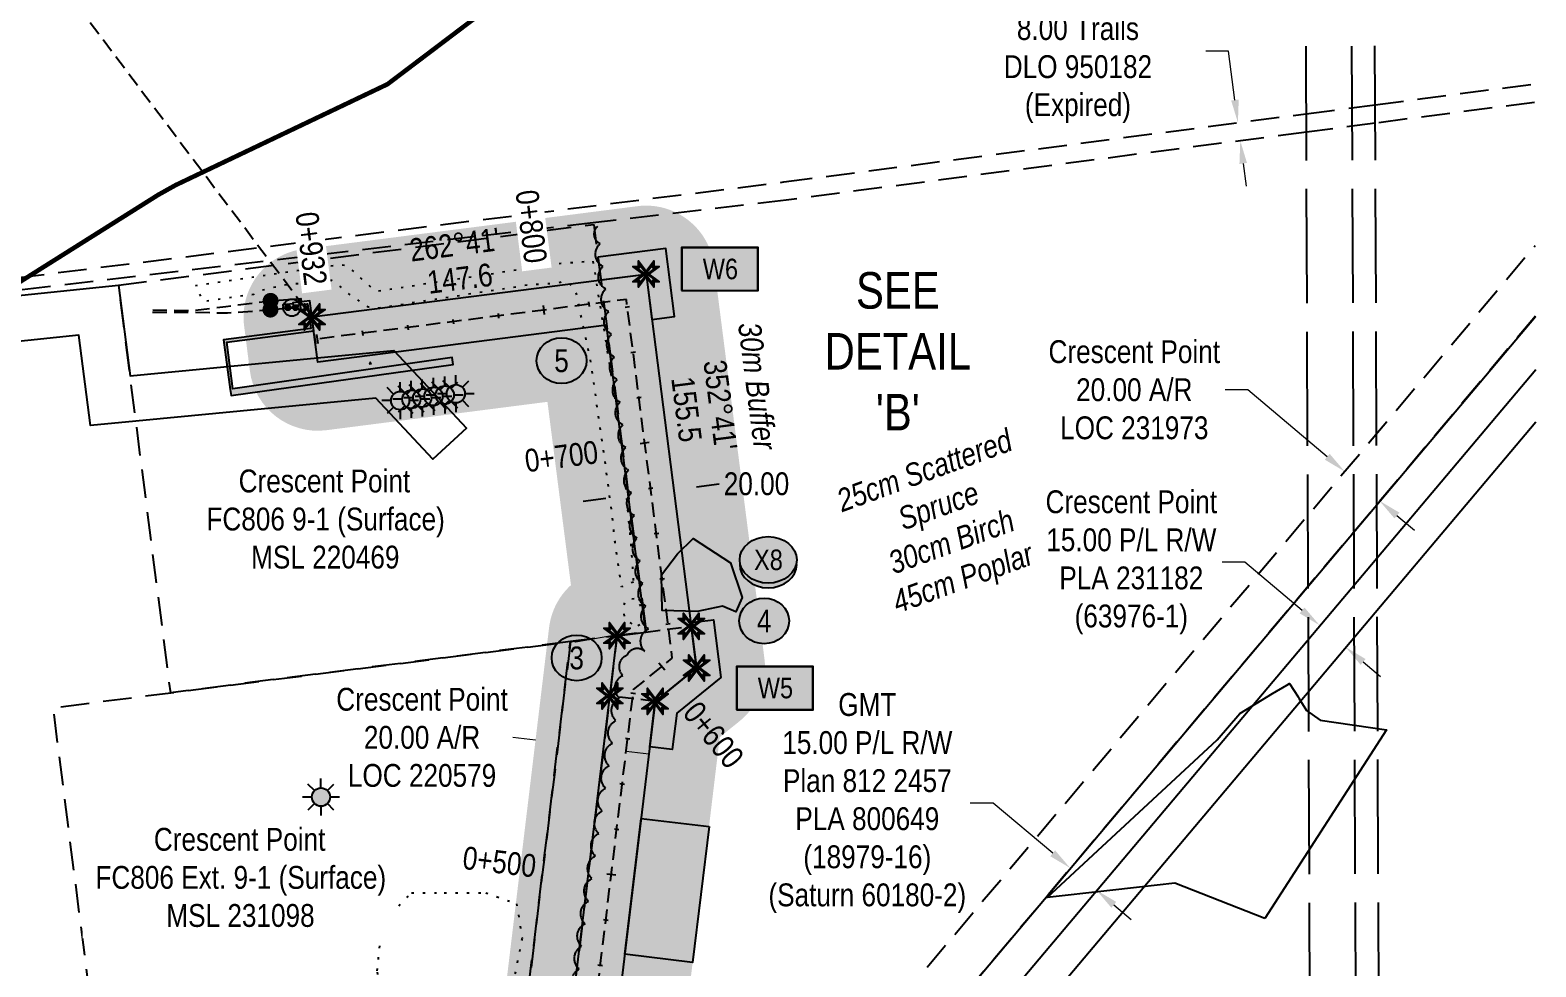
# Model space of a CAD drawing. Extents: x 513823 to 521440, y 6029490 to 6033352.
# Drawn here: x 517385 to 518045, y 6030494 to 6030904 of the extents above; entities that cross this region are included whole.
import ezdxf
from ezdxf.enums import TextEntityAlignment as Align

# ---------------------------------------------------------------- set-up
doc = ezdxf.new("R2010")
doc.units = 0
doc.header["$LTSCALE"] = 5
doc.header["$PDSIZE"] = 0.5
for name, pattern in [('0', [1, 1, 0]), ('DASHDOT2', [12.7, 6.35, -3.175, 0, -3.175]), ('foc-ACCESSROAD', [3.75, 2.5, -1.25]), ('foc-TIELINE', [1.875, 1.25, -0.625]), ('foc-TOPO', [1, 0.2, -0.8]), ('foc-TRAV', [1.875, 1.25, -0.625]), ('foc-UNSURVEYED', [12.5, 10, -2.5]), ('UG_PIPE', [1.875, 1.25, -0.625])]:
    doc.linetypes.add(name, pattern=pattern)
doc.layers.get('Defpoints').update_dxf_attribs({"color": 9})
for name, color, linetype, lineweight in [('AS-GENERAL', 48, 'Continuous', 18), ('C-RW-T', 13, 'Continuous', 9), ('C-WS-T', 13, 'Continuous', 9), ('F-AR-T', 190, 'Continuous', 9), ('F-RW-T', 190, 'Continuous', 9), ('T-TIE-T', 201, 'Continuous', 18)]:
    doc.layers.add(name, color=color, linetype=linetype, lineweight=lineweight)
for name, color, linetype in [('AS-PIPE-AG', 44, 'Continuous'), ('AS-PIPE-UG', 44, 'UG_PIPE'), ('AS-ROADS', 254, 'Continuous'), ('AS-SYMBOL', 7, 'Continuous'), ('AS-WILDLIFE', 131, 'DASHDOT2'), ('C-AR', 13, 'foc-ACCESSROAD'), ('C-RW', 13, 'Continuous'), ('C-WS', 13, 'foc-ACCESSROAD'), ('C-WS-S', 13, 'Continuous'), ('CHAINAGE', 201, 'foc-TIELINE'), ('DETAIL-T', 7, 'Continuous'), ('F-AR', 190, 'foc-ACCESSROAD'), ('F-RW', 190, 'Continuous'), ('L-BD1', 253, 'Continuous'), ('L-MON', 1, 'Continuous'), ('L-TIE', 7, 'foc-TIELINE'), ('L-USEC', 7, 'foc-UNSURVEYED'), ('P-BUFFER-H 30m', 51, 'Continuous'), ('P-BUFFER-T', 40, 'Continuous'), ('P-CROSSINGS', 250, 'Continuous'), ('P-ELEVATION', 7, 'Continuous'), ('P-PROPOSED', 10, 'Continuous'), ('P-PROPOSED-H', 21, 'Continuous'), ('P-TEMP-BLOCKS', 250, 'Continuous'), ('P-TEMP-H', 41, 'Continuous'), ('P-TEMP_WORKSPACE', 46, 'Continuous'), ('P-TRAV', 4, 'foc-TRAV'), ('P-TXT', 4, 'Continuous'), ('T-BUSH', 110, '0'), ('T-BUSH-T', 110, 'Continuous'), ('T-GENERAL', 48, 'foc-TOPO'), ('T-LOW-AREA', 48, 'foc-TOPO'), ('T-TIE', 201, 'foc-TIELINE'), ('WETLAND', 143, 'Continuous')]:
    doc.layers.add(name, color=color, linetype=linetype)
doc.styles.add('80', font='ARIALN.TTF', dxfattribs={"height": 10})
doc.styles.add('80CG', font='ARIALN.TTF', dxfattribs={"height": 10})
doc.styles.add('80L', font='ARIALN.TTF', dxfattribs={"height": 10})
doc.styles.add('80LS', font='ARIALNI.TTF', dxfattribs={"height": 10})
doc.styles.add('Crossing', font='ARIALN.TTF', dxfattribs={"height": 10})
doc.dimstyles.new('Compass 5 000', dxfattribs={"dimscale": 5, "dimtxt": 9, "dimasz": 2, "dimexe": 0.2, "dimexo": 0.0625, "dimgap": 0.5, "dimtad": 0, "dimtih": 1, "dimtoh": 1, "dimzin": 0, "dimdsep": 46, "dimtxsty": '80CG', "dimcen": 0.1, "dimse1": 1, "dimse2": 1, "dimclrd": 256, "dimclrt": 256, "dimaunit": 1, "dimadec": 4, "dimazin": 0, "dimtfac": 0.06, "dimtofl": 0, "dimtmove": 0, "dimatfit": 1, "dimfxl": 0.2, "dimtolj": 1, "dimtzin": 0, "dimlwd": -1, "dimarcsym": 0})

# ---------------------------------------------------------------- blocks, each defined once
blk = doc.blocks.new('*D369')
at = {"layer": 'C-RW-T', "transparency": 16777216}
for p, q in [((517606.8321989165, 6030592.926227782), (517596.9037427119, 6030594.120278616)), ((517646.5353879567, 6030588.151303563), (517656.4638441612, 6030586.95725273))]:
    blk.add_line(p, q, dxfattribs=at)
for points in [[(517607.0312073887, 6030594.580970483), (517606.6331904441, 6030591.271485081), (517616.7606551211, 6030591.732176947)], [(517646.7343964289, 6030589.806046264), (517646.3363794843, 6030586.496560862), (517636.6069317521, 6030589.345354397)]]:
    blk.add_solid(points, dxfattribs=at)
at = {"layer": 'Defpoints', "color": 0, "transparency": 16777216}
for p in [(517636.6069317521, 6030589.345354397), (517612.593583521, 6030557.083243496), (517632.439860152, 6030554.696420945)]:
    blk.add_point(p, dxfattribs=at)
at = {"layer": 'C-RW-T', "transparency": 16777216, "insert": (517557.1424875959, 6030594.120278616), "char_height": 10, "attachment_point": 5, "style": '80CG'}
blk.add_mtext('\\A1;Crescent Point\\P20.00 A/R\\PLOC 220579', dxfattribs=at)
blk = doc.blocks.new('*D370')
at = {"layer": 'C-RW-T', "transparency": 16777216}
for p, q in [((517918.8398845694, 6030746.314394217), (517908.8398845694, 6030746.314394217)), ((517953.5888832021, 6030717.02871638), (517918.8398845694, 6030746.314394217)), ((517984.1137675866, 6030691.303027432), (517991.7603459158, 6030684.858662464))]:
    blk.add_line(p, q, dxfattribs=at)
for points in [[(517954.66294403, 6030718.303146102), (517952.5148223736, 6030715.754286658), (517961.2354615312, 6030710.584351411)], [(517985.1878284146, 6030692.577457154), (517983.0397067582, 6030690.028597711), (517976.4671892575, 6030697.747392401)]]:
    blk.add_solid(points, dxfattribs=at)
at = {"layer": 'Defpoints', "color": 0, "transparency": 16777216}
for p in [(517961.2354615312, 6030710.584351411), (517896.4623488747, 6030633.727642965), (517911.694076601, 6030620.890683955)]:
    blk.add_point(p, dxfattribs=at)
at = {"layer": 'C-RW-T', "transparency": 16777216, "insert": (517869.0786294523, 6030746.314394215), "char_height": 10, "attachment_point": 5, "style": '80CG'}
blk.add_mtext('\\A1;Crescent Point\\P20.00 A/R\\PLOC 231973', dxfattribs=at)
blk = doc.blocks.new('*D371')
at = {"layer": 'C-RW-T', "transparency": 16777216}
for p, q in [((517917.5384010253, 6030670.822649213), (517907.5384010249, 6030670.822649213)), ((517942.5416187984, 6030649.756637533), (517917.5384010253, 6030670.822649213)), ((517969.3102694969, 6030627.203192077), (517976.9577732147, 6030620.75992529))]:
    blk.add_line(p, q, dxfattribs=at)
for points in [[(517943.6154965963, 6030651.031221487), (517941.467741, 6030648.48205358), (517950.1891225162, 6030643.313370746)], [(517970.3841472948, 6030628.47777603), (517968.2363916985, 6030625.928608123), (517961.6627657791, 6030633.646458864)]]:
    blk.add_solid(points, dxfattribs=at)
at = {"layer": 'Defpoints', "color": 0, "transparency": 16777216}
for p in [(517950.1891225162, 6030643.313370746), (517885.5209407038, 6030566.55880242), (517896.9945839667, 6030556.891890538)]:
    blk.add_point(p, dxfattribs=at)
at = {"layer": 'C-RW-T', "transparency": 16777216, "insert": (517867.7771459087, 6030670.822649213), "char_height": 10, "attachment_point": 5, "style": '80CG'}
blk.add_mtext('\\A1;Crescent Point\\P15.00 P/L R/W\\PPLA 231182\\P(63976-1)', dxfattribs=at)
blk = doc.blocks.new('*D375')
at = {"layer": 'Defpoints', "color": 0, "transparency": 16777216}
for p in [(517840.9901602524, 6030536.972367164), (517837.6946745981, 6030533.06096277), (517849.1595055065, 6030523.401469151)]:
    blk.add_point(p, dxfattribs=at)
at = {"layer": 'F-RW-T', "transparency": 16777216}
for p, q in [((517807.2620724333, 6030565.38938017), (517797.2620724333, 6030565.38938017)), ((517833.3426586469, 6030543.415636458), (517807.2620724333, 6030565.38938017)), ((517860.1024927665, 6030520.869604252), (517867.749994372, 6030514.426334959))]:
    blk.add_line(p, q, dxfattribs=at)
for points in [[(517834.4165368625, 6030544.690220059), (517832.2687804308, 6030542.141052857), (517840.9901602524, 6030536.972367164)], [(517861.1763709821, 6030522.144187853), (517859.0286145504, 6030519.595020651), (517852.4549911609, 6030527.312873546)]]:
    blk.add_solid(points, dxfattribs=at)
at = {"layer": 'F-RW-T', "transparency": 16777216, "insert": (517752.1529319147, 6030565.389380169), "char_height": 10, "attachment_point": 5, "style": '80CG'}
blk.add_mtext('\\A1;GMT\\P15.00 P/L R/W\\PPlan 812 2457\\PPLA 800649\\P(18979-16)\\P(Saturn 60180-2)', dxfattribs=at)
blk = doc.blocks.new('GAS')
h = blk.add_hatch(color=255)
h.dxf.hatch_style = 1
edge = h.paths.add_edge_path()
edge.add_arc((0, 0), 0.9, 0, 360)
for p, q in [((0, 0.8077887887338874), (0, 1.615577579286764)), ((-0.8077887898725749, 0), (-1.615577579628734, 0)), ((-0.5711929310346023, 0.5711929297831376), (-1.142385862069204, 1.142385861385264)), ((0.5711929310309642, 0.5711929297831376), (1.142385862065566, 1.142385861385264)), ((1.615577579625096, 0), (0.8077887898689368, 0)), ((-0.5711929310346023, -0.5711929316021271), (-1.142385862069204, -1.142385863204253)), ((0, -0.8077887905528768), (0, -1.615577581105753)), ((1.142385862065566, -1.142385863204253), (0.5711929310309642, -0.5711929316021271))]:
    blk.add_line(p, q)
blk.add_circle((0, 0), 0.8000000000000003)
blk = doc.blocks.new('RISER')
h = blk.add_hatch(color=255)
h.dxf.hatch_style = 1
edge = h.paths.add_edge_path()
edge.add_arc((0, 0), 0.7000000000000001, 0, 360)
blk.add_hatch(color=48).paths.add_polyline_path([(0.5809894393423747, -0.1498374831999172), (-0.5809055220925075, -0.1501624933266612, 0.7745966773228882)])
at = {"color": 48}
blk.add_line((-0.5809055220925075, -0.1501624933266612), (0.5809894393423747, -0.1498374831996898), dxfattribs=at)
blk.add_circle((0, 0), 0.6000000000000001, dxfattribs=at)
blk = doc.blocks.new('PIG')
h = blk.add_hatch(color=255)
h.dxf.hatch_style = 1
edge = h.paths.add_edge_path()
edge.add_arc((0, 0), 0.85, 0, 360)
at = {"layer": 'AS-SYMBOL'}
h = blk.add_hatch(color=48, dxfattribs=at)
h.dxf.hatch_style = 1
h.paths.add_polyline_path([(-0.1007441909823683, 0.004742452807931841, 1), (-0.5507441909794579, 0.004742452807931841, 1)])
h = blk.add_hatch(color=48, dxfattribs=at)
h.dxf.hatch_style = 1
h.paths.add_polyline_path([(0.1007441909823683, 0.004742452807931841, 1), (0.5507441909794579, 0.004742452807931841, 1)])
at = {"layer": 'AS-SYMBOL', "color": 48}
for centre, radius in [((0, 0), 0.75), ((-0.3257441909809131, 0.004742452807931841), 0.225), ((0.3257441909809131, 0.004742452807931841), 0.225)]:
    blk.add_circle(centre, radius, dxfattribs=at)
blk = doc.blocks.new('*D412')
at = {"layer": 'Defpoints', "color": 0, "transparency": 16777216}
for p in [(517914.4612676061, 6030863.312326004), (517821.4510073916, 6030851.171141239), (517822.4867935893, 6030843.236269507)]:
    blk.add_point(p, dxfattribs=at)
at = {"layer": 'F-AR-T', "transparency": 16777216}
for p, q in [((517910.3675722572, 6030894.672994425), (517900.3675722571, 6030894.672994425)), ((517913.1668891712, 6030873.228201379), (517910.3675722572, 6030894.672994425)), ((517916.7914322386, 6030845.461578896), (517918.0858106735, 6030835.54570352))]:
    blk.add_line(p, q, dxfattribs=at)
for points in [[(517914.8195350672, 6030873.443931118), (517911.5142432753, 6030873.01247164), (517914.4612676061, 6030863.312326004)], [(517918.4440781346, 6030845.677308635), (517915.1387863427, 6030845.245849157), (517915.4970538039, 6030855.377454272)]]:
    blk.add_solid(points, dxfattribs=at)
at = {"layer": 'F-AR-T', "transparency": 16777216, "insert": (517844.3921288738, 6030894.672994424), "char_height": 10, "attachment_point": 5, "style": '80CG'}
blk.add_mtext('\\A1;Northland Sno-Goers\\P8.00 Trails\\PDLO 950182\\P(Expired)', dxfattribs=at)
blk = doc.blocks.new('*U427')
at = {"layer": 'P-ELEVATION'}
h = blk.add_hatch(color=111, dxfattribs=at)
h.dxf.hatch_style = 1
edge = h.paths.add_edge_path()
edge.add_ellipse((0, 0), major_axis=(-10.94338366431845, 0), ratio=0.9137941524069553, start_angle=0, end_angle=360)
at = {"layer": 'P-ELEVATION', "color": 7, "flags": 128}
blk.add_lwpolyline([(0, 0, 4.999999999999998, 0, 0), (24.93668452990846, -13.80152554352681, 0, 0, 0)], format="xyseb", dxfattribs=at)
at = {"layer": 'P-ELEVATION', "color": 7}
blk.add_ellipse((0, 0), major_axis=(-10.94338366431845, 0), ratio=0.9137941524069553, dxfattribs=at)
at = {"layer": 'P-ELEVATION', "style": '80'}
blk.add_attdef('BEND', text='', height=10, dxfattribs=at).set_placement((0, 0), align=Align.MIDDLE_CENTER)
blk = doc.blocks.new('*U428')
at = {"layer": 'P-ELEVATION'}
h = blk.add_hatch(color=111, dxfattribs=at)
h.dxf.hatch_style = 1
edge = h.paths.add_edge_path()
edge.add_ellipse((0, 0), major_axis=(-10.94338366431845, 0), ratio=0.9137941524069553, start_angle=0, end_angle=360)
at = {"layer": 'P-ELEVATION', "color": 7, "flags": 128}
blk.add_lwpolyline([(0, 0, 4.999999999999998, 0, 0), (-40.37146253467631, -15.03410239525983, 0, 0, 0)], format="xyseb", dxfattribs=at)
at = {"layer": 'P-ELEVATION', "color": 7}
blk.add_ellipse((0, 0), major_axis=(-10.94338366431845, 0), ratio=0.9137941524069553, dxfattribs=at)
at = {"layer": 'P-ELEVATION', "style": '80'}
blk.add_attdef('BEND', text='', height=10, dxfattribs=at).set_placement((0, 0), align=Align.MIDDLE_CENTER)
blk = doc.blocks.new('*U429')
at = {"layer": 'P-ELEVATION'}
h = blk.add_hatch(color=111, dxfattribs=at)
h.dxf.hatch_style = 1
edge = h.paths.add_edge_path()
edge.add_ellipse((0, 0), major_axis=(-10.94338366431845, 0), ratio=0.9137941524069553, start_angle=0, end_angle=360)
at = {"layer": 'P-ELEVATION', "color": 7, "flags": 128}
blk.add_lwpolyline([(0, 0, 4.999999999999997, 0, 0), (28.40598814885038, 26.82392900428824, 0, 0, 0)], format="xyseb", dxfattribs=at)
at = {"layer": 'P-ELEVATION', "color": 7}
blk.add_ellipse((0, 0), major_axis=(-10.94338366431845, 0), ratio=0.9137941524069553, dxfattribs=at)
at = {"layer": 'P-ELEVATION', "style": '80'}
blk.add_attdef('BEND', text='', height=10, dxfattribs=at).set_placement((0, 0), align=Align.MIDDLE_CENTER)
blk = doc.blocks.new('xing2')
h = blk.add_hatch(color=50)
h.dxf.hatch_style = 1
edge = h.paths.add_edge_path()
edge.add_ellipse((0, 0), major_axis=(-12.5, 0), ratio=0.8162973455633619, start_angle=0, end_angle=360)
h = blk.add_hatch(color=250)
h.dxf.hatch_style = 1
edge = h.paths.add_edge_path()
edge.add_ellipse((0, -2.047489049626165), major_axis=(-12.5, 0), ratio=0.8162973455633619, start_angle=0, end_angle=180)
edge.add_line((12.5, -2.047489049626165), (12.5, 0))
edge.add_ellipse((0, 0), major_axis=(-12.5, 0), ratio=0.8162973455633619, start_angle=0, end_angle=180, ccw=False)
edge.add_line((-12.5, 0), (-12.5, -2.047489049626165))
at = {"color": 250}
blk.add_ellipse((0, 0), major_axis=(-12.5, 0), ratio=0.8162973455633619, dxfattribs=at)
blk.add_ellipse((0, -2.047489049626165), major_axis=(-12.5, 0), ratio=0.8162973455633619, start_param=0, end_param=3.141592653589793, dxfattribs=at)
at = {"color": 250, "style": 'Crossing'}
blk.add_attdef('CROSSING', text='', height=9, dxfattribs=at).set_placement((0.08916442567715421, 0.0199513138486509), align=Align.MIDDLE_CENTER)
at = {"color": 250, "style": 'Crossing', "flags": 1}
for tag, p in [('OWNER', (0.08916442567715421, -12.49201765665748)), ('DESCRIPTION', (0.08916442567715421, -25.770021277247)), ('LOCATION', (0.08916442567715421, -39.30337514164421)), ('DWG_REF', (0.08916442567715421, -52.83672900604233))]:
    blk.add_attdef(tag, text='', height=9, dxfattribs=at).set_placement(p, align=Align.MIDDLE_CENTER)
blk = doc.blocks.new('Temp_Area')
h = blk.add_hatch(color=191)
h.dxf.hatch_style = 1
h.paths.add_polyline_path([(-16.82711371331243, -9.436567862801894), (16.33187767662457, -9.436567862801894), (16.33187767662457, 9.053714016554295), (-16.82711371331243, 9.053714016554295)])
at = {"color": 250}
for points in [[(-17.02711371331247, -9.636567862801712), (16.53187767662462, -9.636567862801712), (16.53187767662462, 9.253714016554113), (-17.02711371331247, 9.253714016554113)], [(-16.92711371331245, -9.536567862801803), (16.43187767662459, -9.536567862801803), (16.43187767662459, 9.153714016554204), (-16.92711371331245, 9.153714016554204)]]:
    blk.add_lwpolyline(points, close=True, dxfattribs=at)
at = {"color": 250, "style": '80L'}
blk.add_attdef('TEMPORARY', text='', height=9, dxfattribs=at).set_placement((0.001048257894581184, -0.1484938545327168), align=Align.MIDDLE_CENTER)
blk = doc.blocks.new('*D445')
at = {"layer": 'Defpoints', "color": 0, "transparency": 16777216}
for p in [(517667.3941315659, 6030702.599372949), (517667.6510399809, 6030700.59847147), (517647.8242091055, 6030698.052779068)]:
    blk.add_point(p, dxfattribs=at)
at = {"layer": 'P-TXT', "transparency": 16777216}
for p, q in [((517677.3127088293, 6030703.87288191), (517687.2312860936, 6030705.146390871)), ((517637.6487234272, 6030698.780171585), (517627.7301461641, 6030697.506662625))]:
    blk.add_line(p, q, dxfattribs=at)
for points in [[(517637.4364719336, 6030700.433267796), (517637.8609749207, 6030697.127075375), (517647.5673006906, 6030700.053680547)], [(517677.1004573357, 6030705.525978121), (517677.5249603228, 6030702.2197857), (517667.3941315659, 6030702.599372949)]]:
    blk.add_solid(points, dxfattribs=at)
at = {"layer": 'P-TXT', "transparency": 16777216, "insert": (517703.6228277037, 6030705.146390871), "char_height": 10, "attachment_point": 5, "style": '80CG'}
blk.add_mtext('\\A1;20.00', dxfattribs=at)
blk = doc.blocks.new('TEMP')
h = blk.add_hatch(color=255)
h.dxf.hatch_style = 1
h.paths.add_polyline_path([(-5.274161e-10, 0.2514284397220763), (-0.6656854269836912, 1.152061669657268), (-0.6656854269836914, 0.6656854303339061), (-1.152061663105632, 0.6656854303339061), (-0.2514284404497629, 5.273253e-10), (-1.152061661774314, -0.665685419564579), (-0.6656854224511335, -0.6656854195645793), (-0.6656854224511335, -1.152061655686338), (-5.273251e-10, -0.2514284436956587), (0.6656854183820542, -1.152061663420681), (0.6656854183820542, -0.6656854208922597), (1.152061656810019, -0.6656854053035205), (0.2514284429676993, 5.273253e-10), (1.152061671303363, 0.6656854258011663), (0.6656854287749412, 0.6656854258011663), (0.6656854131859291, 1.15206166422904)])
h.paths.add_polyline_path([(0.5656854229146121, 0.8485281473411305), (0.5656854319800914, 0.5656854258011663), (0.8485281444547581, 0.5656854258011663), (0.0831890339399251, 0), (0.8485281399220186, -0.5656854150320215), (0.5656854183820542, -0.5656854240973189), (0.5656854183820542, -0.8485281365719859), (0, -0.08318903609469999), (-0.5656854224511337, -0.8485281320390644), (-0.5656854224511337, -0.5656854195645792), (-0.8485281349258001, -0.5656854195645794), (-0.0831890328488955, 0), (-0.8485281394583584, 0.5656854303339058), (-0.5656854269836913, 0.5656854303339061), (-0.5656854269836913, 0.8485281428085727), (0, 0.0831890306941206)], flags=16)
h = blk.add_hatch(color=1)
h.dxf.hatch_style = 1
h.paths.add_polyline_path([(0, 0.0831890306941205), (-0.5656854269836911, 0.8485281428085727), (-0.5656854269836912, 0.5656854303339061), (-0.8485281394583578, 0.5656854303339061), (-0.0831890328488953, -1e-16), (-0.8485281349258001, -0.5656854195645793), (-0.5656854224511337, -0.5656854195645793), (-0.5656854224511337, -0.848528132039064), (0, -0.08318903609469999), (0.5656854183820542, -0.8485281365719856), (0.5656854183820542, -0.5656854240973191), (0.8485281399220184, -0.5656854150320213), (0.0831890339399251, -1e-16), (0.8485281444547581, 0.5656854258011663), (0.5656854319800914, 0.5656854258011663), (0.5656854229146121, 0.8485281473411308)])
at = {"color": 1}
for p, q in [((-0.0831890328488953, 0), (0.0831890339399252, 0)), ((0, 0.0831890306941205), (0, -0.08318903609469999))]:
    blk.add_line(p, q, dxfattribs=at)
at = {"color": 255, "flags": 128}
blk.add_lwpolyline([(-0.251428440449763, 5.27325e-10), (-1.152061663105632, 0.6656854303339061), (-0.6656854269836914, 0.6656854303339061), (-0.6656854269836914, 1.152061669657268), (-5.274159999999999e-10, 0.2514284397220763), (0.6656854131859291, 1.15206166422904), (0.6656854287749412, 0.6656854258011663), (1.152061671303363, 0.6656854258011663), (0.2514284429676991, 5.27325e-10), (1.152061656810019, -0.6656854053035204), (0.6656854183820542, -0.6656854208922596), (0.6656854183820542, -1.152061663420681), (-5.27325e-10, -0.2514284436956586), (-0.6656854224511335, -1.152061655686338), (-0.6656854224511335, -0.6656854195645793), (-1.152061661774314, -0.6656854195645793)], close=True, dxfattribs=at)
at = {"color": 1, "flags": 128}
blk.add_lwpolyline([(-0.0831890328488953, 0), (-0.8485281394583578, 0.5656854303339061), (-0.5656854269836913, 0.5656854303339061), (-0.5656854269836913, 0.8485281428085727), (0, 0.0831890306941205), (0.5656854229146121, 0.8485281473411305), (0.5656854319800914, 0.5656854258011663), (0.8485281444547581, 0.5656854258011663), (0.0831890339399252, 0), (0.8485281399220184, -0.5656854150320214), (0.5656854183820542, -0.5656854240973189), (0.5656854183820542, -0.8485281365719856), (0, -0.08318903609469999), (-0.5656854224511335, -0.848528132039064), (-0.5656854224511335, -0.5656854195645792), (-0.8485281349258001, -0.5656854195645792)], close=True, dxfattribs=at)

msp = doc.modelspace()

# ---------------------------------------------------------------- hatches: boundary and pattern name
at = {"layer": 'AS-PIPE-AG'}
h = msp.add_hatch(color=256, dxfattribs=at)
h.dxf.hatch_style = 1
h.paths.add_polyline_path([(517500.5569999979, 6030784.351), (517500.6879999979, 6030783.229000034), (517507.0379999979, 6030784.035000034), (517508.4039999979, 6030773.151), (517470.2439999979, 6030768.243000033), (517473.0989999979, 6030746.503000033), (517473.5949999979, 6030743.879000033), (517570.8399999979, 6030757.461), (517570.3839999979, 6030760.499000033), (517474.2219999979, 6030746.728), (517471.6649999979, 6030767.244), (517509.7459999979, 6030772.102), (517508.0069999979, 6030785.33), (517500.5619999979, 6030784.394)])
at = {"layer": 'P-BUFFER-H 30m'}
h = msp.add_hatch(color=256, dxfattribs=at)
h.dxf.hatch_style = 1
edge = h.paths.add_edge_path()
edge.add_line((517506.845966791, 6030140.189530425), (517619.4342810934, 6030273.782632235))
edge.add_line((517619.4342810934, 6030273.782632248), (517585.4801796891, 6030302.398144493))
edge.add_arc((517604.8031169254, 6030325.326022362), 29.98438739937329, 173.1312361212812, 229.8768016707875, ccw=False)
edge.add_line((517575.0339367755, 6030328.912023054), (517612.7808791153, 6030642.268216568))
edge.add_arc((517642.5500592651, 6030638.682215891), 29.98438739996397, 132.357447854614, 173.1312361230471, ccw=False)
edge.add_line((517622.3479652337, 6030660.839356587), (517612.0567922467, 6030741.080134575))
edge.add_line((517612.0567922466, 6030741.080134575), (517515.2965795065, 6030728.670283719))
edge.add_arc((517511.4822155362, 6030758.411065754), 29.98438740011063, 187.3084948881589, 277.30849488588285, ccw=False)
edge.add_line((517481.7414335154, 6030754.596701783), (517479.1985242015, 6030774.423889794))
edge.add_arc((517508.9393062223, 6030778.238253752), 29.98438739997013, 97.30849488687522, 187.3084948881589, ccw=False)
edge.add_line((517505.1249422515, 6030807.979035773), (517651.4531250272, 6030826.746159916))
edge.add_arc((517655.267488998, 6030797.005377895), 29.98438739924657, 7.308494884588015, 97.3084948869913, ccw=False)
edge.add_line((517685.0082710195, 6030800.819741869), (517704.7793909354, 6030646.663355058))
edge.add_line((517704.7793909354, 6030646.663355053), (517707.1188675039, 6030628.422342084))
edge.add_arc((517677.3780854825, 6030624.607978128), 29.98438739990948, -51.07212816486282, 7.308494886380515, ccw=False)
edge.add_line((517696.2185223523, 6030601.28199634), (517687.5352235779, 6030594.268480516))
edge.add_line((517687.5352235779, 6030594.268480502), (517657.6463212314, 6030346.145795939))
edge.add_line((517657.6463212314, 6030346.145795939), (517709.1752435334, 6030302.718744531))
edge.add_arc((517689.8523062962, 6030279.790866662), 29.98438739997315, -40.123198329789375, 49.87680166942738, ccw=False)
edge.add_line((517712.7801841808, 6030260.467929411), (517567.9869744831, 6030088.661697794))
edge.add_arc((517545.0590965987, 6030107.98463503), 29.98438739983018, 229.8768016697674, 319.876801669924, ccw=False)
edge.add_line((517525.7361593617, 6030085.056757146), (517510.4509074388, 6030097.938715303))
edge.add_arc((517529.7738446758, 6030120.866593188), 29.98438739982318, 139.8768016704972, 229.8768016697674, ccw=False)
at = {"layer": 'P-PROPOSED-H'}
h = msp.add_hatch(color=256, dxfattribs=at)
h.dxf.hatch_style = 1
h.paths.add_polyline_path([(517529.7738446756, 6030120.866593188), (517661.6850962155, 6030277.387572897), (517604.8031169254, 6030325.326022363), (517642.5500592651, 6030638.682215891), (517655.2114208993, 6030640.306081769), (517637.9832102974, 6030774.635280566), (517511.4822155363, 6030758.411065754), (517508.9393062224, 6030778.238253752), (517655.267488998, 6030797.005377894), (517675.0386089148, 6030642.848991083), (517677.3780854825, 6030624.607978127), (517659.2222899529, 6030609.943509854), (517625.9403986477, 6030333.653931811), (517689.8523062962, 6030279.790866662), (517545.0590965985, 6030107.98463503)])
at = {"layer": 'P-TEMP-H'}
h = msp.add_hatch(color=256, dxfattribs=at)
h.dxf.hatch_style = 1
h.paths.add_polyline_path([(517634.1651848724, 6030804.464596958), (517663.9030938823, 6030808.271252092), (517667.7211448032, 6030778.534804061), (517657.8077293659, 6030777.261957848), (517655.2620369636, 6030797.088788722), (517635.4342319929, 6030794.550694494)])
h = msp.add_hatch(color=256, dxfattribs=at)
h.dxf.hatch_style = 1
h.paths.add_polyline_path([(517656.8316228262, 6030590.097389771), (517659.222289953, 6030609.943509854), (517677.3780854825, 6030624.607978126), (517674.8351761686, 6030644.435166124), (517684.7487701758, 6030645.706620798), (517688.0019893542, 6030620.34111209), (517668.6599344946, 6030604.718500086), (517666.7546828752, 6030588.902056207)])
h = msp.add_hatch(color=256, dxfattribs=at)
h.dxf.hatch_style = 1
h.paths.add_polyline_path([(517682.8214403445, 6030555.137015024), (517675.6494389612, 6030495.598654723), (517645.8802588114, 6030499.184655414), (517653.0522601947, 6030558.72301573)])

# ---------------------------------------------------------------- linework, layer by layer
at = {"layer": 'AS-GENERAL', "flags": 128}
msp.add_lwpolyline([(517534.0349999979, 6030757.617), (517535.0099999979, 6030757.726000033), (517534.4399999979, 6030758.543), (517534.0349999979, 6030757.617)], dxfattribs=at)
at = {"layer": 'AS-GENERAL', "const_width": 0.4497658110000013, "flags": 128}
msp.add_lwpolyline([(517642.7349999979, 6030639.159000034), (517623.9439999979, 6030635.846)], dxfattribs=at)
at = {"layer": 'AS-PIPE-AG', "flags": 128}
msp.add_lwpolyline([(517500.5569999979, 6030784.351), (517500.6879999979, 6030783.229000034), (517507.0379999979, 6030784.035000034), (517508.4039999979, 6030773.151), (517470.2439999979, 6030768.243000033), (517473.0989999979, 6030746.503000033), (517473.5949999979, 6030743.879000033), (517570.8399999979, 6030757.461), (517570.3839999979, 6030760.499000033), (517474.2219999979, 6030746.728), (517471.6649999979, 6030767.244), (517509.7459999979, 6030772.102), (517508.0069999979, 6030785.33), (517500.5619999979, 6030784.394)], close=True, dxfattribs=at)
for points in [[(517490.8329999979, 6030785.294000017), (517504.0989999979, 6030786.282000033), (517504.2029999979, 6030784.83)], [(517490.7469999979, 6030781.454), (517500.0819999979, 6030782.282000033)], [(517496.4089999979, 6030781.929000033), (517496.251, 6030783.7), (517500.684, 6030784.144)], [(517498.6459999979, 6030783.999), (517498.7929999979, 6030782.136)]]:
    msp.add_lwpolyline(points, dxfattribs=at)
at = {"layer": 'AS-PIPE-UG', "flags": 128}
for points in [[(517439.1689999979, 6030781.389000034), (517456.5609999979, 6030781.067), (517471.2129999979, 6030782.831), (517490.8299999979, 6030785.301000034)], [(517439.150498544, 6030780.38969171), (517456.5479999979, 6030780.296000034), (517471.939, 6030780.008), (517490.7399999979, 6030781.456)]]:
    msp.add_lwpolyline(points, dxfattribs=at)
at = {"layer": 'AS-ROADS', "const_width": 5.996877480000028, "flags": 128}
msp.add_lwpolyline([(517632.2149999979, 6030659.728), (517632.5289999979, 6030642.052), (517621.1379999979, 6030547.920000033), (517596.7839999979, 6030338.284000034), (517590.8169999979, 6030283.560000033)], dxfattribs=at)
at = {"layer": 'AS-WILDLIFE', "const_width": 2.000000000000016, "flags": 128}
msp.add_lwpolyline([(517992.5610235471, 6031376.051149811), (517966.7176455536, 6031326.415370792), (517904.4940454168, 6031232.257515802), (517860.3416886101, 6031169.168802245), (517707.9349187976, 6031001.310404588), (517607.8161817688, 6030929.916299491), (517542.0106414182, 6030880.153641421), (517449.2197270587, 6030835.974712756), (517441.5821818339, 6030831.705759306), (517336.8442316572, 6030765.807013814), (517205.8182047805, 6030714.157918311), (517080.2356365697, 6030682.296786192), (517037.6496694759, 6030678.295211382)], dxfattribs=at)
at = {"layer": 'C-AR', "flags": 128}
for points in [[(518044.7781791219, 6030778.6238491), (517975.2951206905, 6030696.000060881), (517945.3648052523, 6030660.488500812), (517786.0291566747, 6030471.440795409), (517594.9630465084, 6030244.745702199), (517599.47835841, 6030281.122546366), (517759.6303332194, 6030471.369251871), (518044.6543583393, 6030809.561725042)], [(517041.3384141026, 6029713.193323803), (517051.2278823471, 6029710.18689154), (517076.4025465267, 6029693.732554384), (517099.4225465024, 6029696.372825513), (517136.4895642215, 6029740.306627981), (517139.7410080626, 6029740.582561272), (517143.5316372176, 6029740.903827317), (517454.6189999945, 6030109.617936186), (517575.8563726572, 6030253.34955324), (517601.9993781157, 6030469.624439699), (517622.1219999979, 6030636.108), (517642.5731404729, 6030638.725347582), (517622.1381744584, 6030469.657845695), (517594.9630465084, 6030244.745702199), (517469.9050331882, 6030096.708980343), (517139.8542050298, 6029705.495096313), (517103.4456360095, 6029662.337158397), (517087.8588677195, 6029643.865545182), (517075.0534552468, 6029658.690133544), (517069.2069339649, 6029662.52094574), (517041.4625420866, 6029680.717193452)]]:
    msp.add_lwpolyline(points, dxfattribs=at)
at = {"layer": 'C-RW', "flags": 128}
for points in [[(517037.8718445801, 6030620.16659738), (517136.6690396644, 6030692.292269398), (517144.7745541369, 6030698.208690433), (517273.1518735561, 6030767.166226191), (517294.7255233466, 6030778.755398362), (517303.9995570743, 6030779.746932823), (517424.2034645625, 6030792.157119953), (517429.2687750903, 6030752.492559823), (517544.8370285057, 6030763.539291758), (517576.5388262157, 6030729.61967484), (517561.9281645243, 6030715.964284245), (517536.9455009394, 6030742.695557292), (517431.8212440943, 6030732.64178394), (517411.8575163201, 6030730.732516821), (517406.8184375605, 6030770.336137728), (517300.5970404698, 6030759.227348279), (517206.8372391436, 6030708.847116861), (517155.416196212, 6030681.218107146), (517136.7486649835, 6030667.59079625), (517037.9662163198, 6030595.475719254)], [(518044.9642399846, 6030732.134658916), (517493.0165146845, 6030077.262683203), (517067.416789486, 6029572.413932638), (517055.9543428611, 6029582.07705282), (517481.5529879969, 6030086.924522028), (518044.8715758236, 6030755.287737589)]]:
    msp.add_lwpolyline(points, dxfattribs=at)
at = {"layer": 'C-WS', "flags": 128}
for points in [[(517622.1219999979, 6030636.108), (517447.0416760074, 6030613.703676063), (517424.205577029, 6030792.153424244), (517579.8120281083, 6030812.065115687), (517632.3269999979, 6030818.751), (517655.2335522791, 6030640.345966624), (517642.5731404729, 6030638.725347582), (517622.1219999979, 6030636.108)], [(517601.9993781157, 6030469.624439699), (517598.2596899826, 6030438.687970137), (517519.8340854687, 6030448.183435329), (517521.4424776954, 6030461.482038432), (517415.9070393242, 6030447.997342735), (517413.1840441184, 6030469.317154279), (517395.5825085724, 6030607.177065508), (517447.0416760074, 6030613.703676063), (517622.1219999979, 6030636.108), (517601.9993781157, 6030469.624439699)]]:
    msp.add_lwpolyline(points, close=True, dxfattribs=at)
at = {"layer": 'CHAINAGE'}
for p, q in [((517630.0780201221, 6030784.796348588), (517630.3318295461, 6030782.81356809)), ((517590.4224101803, 6030779.720160124), (517590.6762196042, 6030777.737379626)), ((517610.1233104392, 6030783.249644596), (517610.6309292872, 6030779.284083617)), ((517648.0503562305, 6030782.622027816), (517646.0676731431, 6030782.367458592)), ((517530.9389952683, 6030772.10587739), (517531.1928046913, 6030770.123096908)), ((517550.7668002383, 6030774.643971629), (517551.0206096622, 6030772.661191132)), ((517570.5946052093, 6030777.18206587), (517570.8484146332, 6030775.199285372)), ((517509.9602715574, 6030770.428092621), (517510.4678904054, 6030766.462531626)), ((517510.9842855844, 6030770.559173414), (517511.4919044324, 6030766.593612419)), ((517650.5960486328, 6030762.795196942), (517648.6133655454, 6030762.540627718)), ((517653.1417410352, 6030742.968366068), (517651.1590579478, 6030742.713796844)), ((517656.6787749813, 6030723.268819829), (517652.7134088064, 6030722.759681348)), ((517658.2331258399, 6030703.314704333), (517656.2504427525, 6030703.060135079)), ((517660.7788182423, 6030683.487873459), (517658.7961351549, 6030683.233304204)), ((517663.3245106447, 6030663.661042585), (517661.3418275572, 6030663.40647333)), ((517665.8702030471, 6030643.834211694), (517663.8875199597, 6030643.579642455)), ((517663.4169163128, 6030623.609766639), (517660.9048580642, 6030626.719897543)), ((517650.572525468, 6030613.280356153), (517648.5880040535, 6030613.520173747)), ((517648.1743495186, 6030593.435141992), (517646.1898281041, 6030593.674959586)), ((517645.7761735692, 6030573.589927847), (517643.7916521547, 6030573.829745442)), ((517643.3779976198, 6030553.744713718), (517641.3934762053, 6030553.984531312)), ((517641.9720823786, 6030533.77959076), (517638.0030395487, 6030534.259225951)), ((517638.581645721, 6030514.054285414), (517636.5971243065, 6030514.294103008)), ((517636.1834697716, 6030494.209071268), (517634.1989483571, 6030494.448888863))]:
    msp.add_line(p, q, dxfattribs=at)
at = {"layer": 'F-AR'}
for points in [[(517037.3655178357, 6030752.639009111), (517137.3191773411, 6030765.123694073), (517715.5656946776, 6030837.349298953), (517944.4277048863, 6030867.22402406), (517974.5711413298, 6030871.159341814), (518044.3713807765, 6030880.266533915)], [(518044.4036634964, 6030872.200369562), (517974.6037388712, 6030863.093446816), (517944.4602491892, 6030859.158129044), (517716.6014529606, 6030829.414479246), (517633.3203642592, 6030819.629349679), (517580.664803604, 6030813.443079793), (517304.9212296899, 6030781.012746356), (517207.7514467981, 6030710.003354338), (517137.7252915319, 6030658.82108094), (517038.0027058538, 6030585.928807938)]]:
    msp.add_lwpolyline(points, dxfattribs=at)
at = {"layer": 'F-RW'}
for points in [[(517041.808187366, 6029588.556742622), (517470.0899999967, 6030096.586999978), (518044.7789116622, 6030778.440816374)], [(517053.2706925932, 6029578.893573036), (517481.5525052221, 6030086.923830423), (518044.8715762972, 6030755.287619252)]]:
    msp.add_lwpolyline(points, dxfattribs=at)
at = {"layer": 'L-TIE', "flags": 128}
msp.add_lwpolyline([(517135.3739999983, 6031274.14), (517508.9393062224, 6030778.238253752)], dxfattribs=at)
at = {"layer": 'L-USEC'}
for p, q in [((517946.0147006238, 6030471.797396639), (517942.7873319471, 6031275.938496679)), ((517966.1313386083, 6030471.878133474), (517962.9039699316, 6031276.019233514)), ((517976.1944575642, 6030471.918521157), (517972.9670888853, 6031276.059621231))]:
    msp.add_line(p, q, dxfattribs=at)
at = {"layer": 'P-PROPOSED', "flags": 128}
msp.add_lwpolyline([(517529.7738446756, 6030120.866593188), (517661.6850962155, 6030277.387572897), (517604.8031169254, 6030325.326022363), (517642.5500592651, 6030638.682215891), (517655.2114208993, 6030640.306081769), (517637.9832102974, 6030774.635280566), (517511.4822155363, 6030758.411065754), (517508.9393062224, 6030778.238253752), (517655.267488998, 6030797.005377894), (517675.0386089148, 6030642.848991083), (517677.3780854825, 6030624.607978127), (517659.2222899529, 6030609.943509854), (517625.9403986477, 6030333.653931811), (517689.8523062962, 6030279.790866662), (517545.0590965985, 6030107.98463503)], close=True, dxfattribs=at)
at = {"layer": 'P-TEMP_WORKSPACE', "flags": 128}
for points in [[(517634.1688463267, 6030804.376062588), (517635.4403009836, 6030794.462468597), (517655.2674889981, 6030797.005377894), (517657.8103983119, 6030777.17818988), (517667.7239923191, 6030778.449644537), (517663.9096283483, 6030808.190426558)], [(517656.8316228262, 6030590.097389771), (517659.222289953, 6030609.943509854), (517677.3780854825, 6030624.607978126), (517674.8351761686, 6030644.435166124), (517684.7487701758, 6030645.706620798), (517688.0019893542, 6030620.34111209), (517668.6599344946, 6030604.718500086), (517666.7546828752, 6030588.902056207)], [(517682.8214403445, 6030555.137015024), (517675.6494389612, 6030495.598654723), (517645.8802588114, 6030499.184655414), (517653.0522601947, 6030558.72301573)]]:
    msp.add_lwpolyline(points, close=True, dxfattribs=at)
at = {"layer": 'P-TRAV', "flags": 128}
for points in [[(517655.2114208993, 6030640.306081769), (517675.0386089148, 6030642.848991083)], [(517659.2222899529, 6030609.943509854), (517639.3761698527, 6030612.334176997)]]:
    msp.add_lwpolyline(points, dxfattribs=at)
at = {"layer": 'T-BUSH', "flags": 128}
msp.add_lwpolyline([(517731.5489167877, 6030443.233407618, -0.52056705), (517725.1408914916, 6030435.563130221, -0.52056705), (517718.7328661954, 6030427.892852883, -0.52056705), (517712.3248408993, 6030420.222575487, -0.52056705), (517705.9168156032, 6030412.55229812, -0.52056705), (517699.508790307, 6030404.882020783, -0.52056705), (517693.1007650109, 6030397.211743386, -0.52056705), (517686.6927397147, 6030389.541466048, -0.52056705), (517680.2847144186, 6030381.871188652, -0.52056705), (517673.8766891224, 6030374.200911285, -0.52056705), (517667.4686638263, 6030366.53063394, -0.52056705), (517661.0606385301, 6030358.860356551, -0.52056705), (517654.652613234, 6030351.190079213, -0.52056705), (517648.2445879378, 6030343.519801816, -0.52056705), (517641.8365626417, 6030335.849524478, -0.52056705), (517635.4285373455, 6030328.179247082, -0.52056705), (517629.0205120494, 6030320.508969716, -0.52056705), (517622.6124867533, 6030312.838692377, -0.52056705), (517616.2044614571, 6030305.168414981, -0.52056705), (517612.6662029847, 6030313.714362788, -0.52056705), (517611.7750471484, 6030323.667011717, -0.52056705), (517611.229884136, 6030333.646928539, -0.52056705), (517610.9680336392, 6030343.62037391, -0.52056705), (517611.9683188706, 6030353.564989164, -0.52056705), (517612.9686041021, 6030363.509604417, -0.52056705), (517613.9688893335, 6030373.454219641, -0.52056705), (517614.969174565, 6030383.398834894, -0.52056705), (517615.9694597966, 6030393.343450149, -0.52056705), (517616.9697450279, 6030403.288065402, -0.52056705), (517617.9700302595, 6030413.232680685, -0.52056705), (517618.9703154908, 6030423.177295938, -0.52056705), (517619.9706007224, 6030433.121911191, -0.52056705), (517620.9708859538, 6030443.066526445, -0.52056705), (517621.9711711853, 6030453.011141669, -0.52056705), (517622.9714564168, 6030462.955756922, -0.52056705), (517623.9717416482, 6030472.900372175, -0.52056705), (517624.9720268797, 6030482.84498743, -0.52056705), (517625.9723121111, 6030492.789602713, -0.52056705), (517627.0351395089, 6030502.726325702, -0.52056705), (517628.5367062087, 6030512.607683934, -0.52056705), (517630.0382729084, 6030522.489042196, -0.52056705), (517631.5398396082, 6030532.370400401, -0.52056705), (517633.041406308, 6030542.251758633, -0.52056705), (517634.5429730077, 6030552.133116896, -0.52056705), (517636.0443864754, 6030562.014498375, -0.52056705), (517637.5447618088, 6030571.896037574, -0.52056705), (517639.045137144, 6030581.777576784, -0.52056705), (517640.5455124791, 6030591.659116002, -0.52056705), (517642.0458878143, 6030601.5406552, -0.52056705), (517643.5462631495, 6030611.42219437, -0.52056705), (517645.0466384846, 6030621.303733569, -0.52056705), (517647.1098662118, 6030630.385048259, -0.52056705), (517654.6445061451, 6030631.933611017, -0.52056705), (517656.3803225755, 6030641.710263257, -0.52056705), (517655.1302147968, 6030651.626571695, -0.52056705), (517653.8801070198, 6030661.542880164, -0.52056705), (517652.6299992392, 6030671.459188631, -0.52056705), (517651.3798914605, 6030681.375497098, -0.52056705), (517650.1297836818, 6030691.291805565, -0.52056705), (517648.8796759031, 6030701.208114034, -0.52056705), (517647.6295681244, 6030711.124422531, -0.52056705), (517646.3794603456, 6030721.040730998, -0.52056705), (517645.1293525669, 6030730.957039466, -0.52056705), (517643.8792447881, 6030740.873347933, -0.52056705), (517642.6291370094, 6030750.789656372, -0.52056705), (517641.3790292307, 6030760.705964839, -0.52056705), (517640.1289214538, 6030770.622273307, -0.52056705), (517638.8788136732, 6030780.538581775, -0.52056705), (517637.6287058945, 6030790.454890242, -0.52056705), (517636.3785981158, 6030800.37119871, -0.52056705), (517635.1284903389, 6030810.287507207, -0.52056705), (517634.1488925393, 6030818.058032367, -0.52056705)], format="xyb", dxfattribs=at)
at = {"layer": 'T-GENERAL', "flags": 128}
msp.add_lwpolyline([(517649.6789999979, 6030662.155), (517644.4709999979, 6030660.044), (517641.6909999979, 6030679.782000033), (517640.4679999979, 6030690.810000033), (517638.2059999979, 6030708.479000034), (517635.3789999979, 6030728.429), (517630.9209999979, 6030759.392000034), (517624.411, 6030789.970000028), (517621.6789999979, 6030792.801), (517620.0409999979, 6030793.839), (517615.3209999979, 6030792.876000034), (517603.7209999979, 6030792.192000033), (517536.7699999979, 6030781.921), (517533.6859999987, 6030782.601000033), (517525.9669999979, 6030787.697000033), (517521.0129999979, 6030791.832), (517517.4999999979, 6030794.267000034), (517496.0939999979, 6030792.088000034), (517487.1559999979, 6030789.915), (517483.4649999979, 6030788.088000034), (517461.3609999979, 6030785.013), (517458.0539999979, 6030792.047), (517520.6909999979, 6030801.219), (517524.1469999979, 6030800.768000034), (517534.9659999979, 6030791.118000033), (517537.7189999979, 6030789.642), (517616.0169999979, 6030801.512000014), (517620.75, 6030802.053), (517624.5069999979, 6030802.139000034), (517631.9279999979, 6030802.853), (517644.1729999979, 6030726.291), (517648.8539999979, 6030675.397), (517649.6419999979, 6030662.164000033)], dxfattribs=at)
msp.add_lwpolyline([(517651.6489999979, 6030643.212), (517653.2419999979, 6030643.964), (517654.464, 6030645.988), (517654.2889999979, 6030648.623000033), (517652.5089999979, 6030652.496), (517651.0239999997, 6030654.989000034), (517646.1199999979, 6030654.15), (517645.129, 6030650.652), (517645.7479999979, 6030646.152000033), (517649.5699999979, 6030643.560000033)], close=True, dxfattribs=at)
at = {"layer": 'T-LOW-AREA'}
msp.add_lwpolyline([(517585.8656111589, 6030461.812825909), (517559.6718087722, 6030464.194080667), (517542.2312000003, 6030470.89719981), (517537.446764323, 6030491.975386223), (517539.8280190839, 6030513.406679085), (517552.5280444871, 6030526.106704487), (517566.8155730607, 6030526.106704487), (517585.0718595717, 6030526.106704487), (517598.5656365603, 6030521.344194974), (517600.9468913233, 6030506.262914803), (517594.5968786233, 6030474.512851299), (517585.8656111589, 6030461.812825909)], close=True, dxfattribs=at)
at = {"layer": 'WETLAND'}
for points in [[(517688.6952999987, 6030651.547799815), (517677.6909999991, 6030649.303799815), (517662.3573000001, 6030649.66049982), (517661.9719999991, 6030665.402799819), (517668.9666999998, 6030674.469399814), (517675.9497999995, 6030681.299999821), (517692.1710999988, 6030670.651499813), (517697.4116999989, 6030655.455399814), (517694.5622000001, 6030649.179799815), (517688.6952999987, 6030651.547799815)], [(517926.3068999974, 6030514.860999784), (517886.7724999983, 6030530.317799807), (517871.4046999973, 6030528.596799806), (517856.9809999975, 6030526.981499785), (517830.9644999966, 6030524.067999784), (517905.4272999957, 6030593.081799838), (517915.2446999991, 6030604.579899835), (517929.6299999967, 6030613.311199784), (517935.8498999991, 6030617.086399808), (517937.0676999976, 6030617.825599785), (517940.8000999989, 6030611.881199808), (517941.095399997, 6030611.410899807), (517944.5225999961, 6030605.952499838), (517950.4843999972, 6030601.698099788), (517979.514899998, 6030597.496999806), (517926.3068999974, 6030514.860999784)]]:
    msp.add_lwpolyline(points, close=True, dxfattribs=at)

# ---------------------------------------------------------------- block references
at = {"xscale": 0.99947958, "yscale": 0.99947958, "zscale": 0.99947958}
for name, p, values in [('*U429', (517618.2297749407, 6030759.096356049), {'BEND': '5'}), ('*U428', (517706.9746487282, 6030645.139867138), {'BEND': '4'}), ('*U427', (517624.8609384307, 6030628.962862602), {'BEND': '3'})]:
    msp.add_blockref(name, p, dxfattribs=at).add_auto_attribs(values)
at = {"layer": 'AS-SYMBOL', "xscale": 4.997397900000022, "yscale": 4.997397900000022, "zscale": 4.997397900000022}
for p in [(517490.7439999979, 6030781.464), (517490.8149999979, 6030785.3)]:
    msp.add_blockref('RISER', p, dxfattribs=at)
at = {"layer": 'C-WS-S', "color": 5, "xscale": 4.997397900000022, "yscale": 4.997397900000022, "zscale": 4.997397900000022}
for p in [(517567.0808835787, 6030744.041805581), (517571.9448352925, 6030744.616850123), (517547.5606106863, 6030741.6301623), (517552.4245673117, 6030742.205186055), (517557.2236415123, 6030742.779965699), (517562.1520494493, 6030743.466516956)]:
    msp.add_blockref('GAS', p, dxfattribs=at)
at = {"layer": 'L-MON', "xscale": 4.997397900000013, "yscale": 4.997397900000013, "zscale": 4.997397900000013}
for p in [(517655.267488998, 6030797.005377894), (517508.9393062224, 6030778.238253752), (517675.0386089148, 6030642.848991083), (517642.5500592651, 6030638.682215891), (517677.3780854825, 6030624.607978126), (517639.3761698527, 6030612.334176997), (517659.2222899529, 6030609.943509854)]:
    msp.add_blockref('TEMP', p, dxfattribs=at)
at = {"layer": 'P-CROSSINGS', "xscale": 0.99947958, "yscale": 0.99947958, "zscale": 0.99947958}
msp.add_blockref('xing2', (517708.754362613, 6030671.897771405), dxfattribs=at).add_auto_attribs({'CROSSING': 'X8'})
at = {"layer": 'P-TEMP-BLOCKS', "xscale": 0.99947958, "yscale": 0.99947958, "zscale": 0.99947958}
for p, values in [((517687.8045885502, 6030799.403178592), {'TEMPORARY': 'W6'}), ((517711.9045701219, 6030615.929867102), {'TEMPORARY': 'W5'})]:
    msp.add_blockref('Temp_Area', p, dxfattribs=at).add_auto_attribs(values)

# ---------------------------------------------------------------- texts
at = {"layer": 'DETAIL-T', "color": 3, "insert": (517765.5022371823, 6030763.222978663), "char_height": 15.99167328000009, "width": 63.60300799915762, "attachment_point": 5, "style": '80CG'}
msp.add_mtext("SEE\\PDETAIL 'B'", dxfattribs=at)
at = {"layer": 'L-BD1', "style": '80L'}
for s, p in [("352°41'", (517687.8236446998, 6030739.692312224)), ('155.5', (517672.9535215425, 6030737.783042922))]:
    msp.add_text(s, height=9.99479580000004, rotation=277.3164999999918, dxfattribs=at).set_placement(p, align=Align.MIDDLE)
at = {"layer": 'L-BD1', "insert": (517550.8844978897, 6030812.34113231), "char_height": 9.994795800000041, "width": 39.15191954217479, "attachment_point": 1, "rotation": 7.294600000000021, "line_spacing_factor": 0.9000000000342849, "style": '80L', "bg_fill": 1, "box_fill_scale": 1.15, "bg_fill_color": 51, "bg_fill_transparency": 0}
msp.add_mtext("\\pi0.21019;262°41' \\P\\pi6.1348;147.6", dxfattribs=at)
at = {"layer": 'P-BUFFER-T', "insert": (517705.3948215409, 6030776.445172199), "char_height": 9.994795800000057, "width": 57.10300913385291, "attachment_point": 1, "rotation": 277.31653729026345, "style": '80LS'}
msp.add_mtext('30m Buffer', dxfattribs=at)
at = {"layer": 'T-BUSH-T', "insert": (517719.2475980056, 6030695.391129757), "char_height": 9.99479479999471, "attachment_point": 1, "rotation": 19.999999999999915, "style": '80LS'}
msp.add_mtext_dynamic_manual_height_columns('\\pi19.69527;25cm Scattered \\P\\pi42.14606;Spruce\\P\\pi31.55812;30cm Birch\\P\\pi27.36181;45cm Poplar', width=119.4716138096024, gutter_width=49.97397399997396, heights=[0], dxfattribs=at)
at = {"layer": 'T-TIE-T', "style": '80L'}
for s, rotation, p in [('0+700', 7.316537412220642, (517618.1739834807, 6030717.213058144)), ('0+600', 308.9278718323411, (517684.8319134087, 6030595.264332426)), ('0+500', 353.1095576482211, (517591.0557344803, 6030539.672172763))]:
    msp.add_text(s, height=9.994795800000029, rotation=rotation, dxfattribs=at).set_placement(p, align=Align.MIDDLE_CENTER)

# ---------------------------------------------------------------- dimensions: what is measured, and where the dimension line sits
at = {"layer": 'C-RW-T', "color": 5}
for base, p1, p2, angle, text, picture, middle in [((517961.2354615312, 6030710.584351411), (517911.6940766008, 6030620.890683954), (517896.4623488744, 6030633.727642964), 139.87656091739143, 'Crescent Point\\P20.00 A/R\\PLOC 231973', '*D370', (517869.0786294523, 6030746.314394215)), ((517950.1891225162, 6030643.313370746), (517896.9945839669, 6030556.891890538), (517885.5209407039, 6030566.55880242), 139.8847890949558, 'Crescent Point\\P15.00 P/L R/W\\PPLA 231182\\P(63976-1)', '*D371', (517867.7771459087, 6030670.822649213)), ((517636.6069317521, 6030589.345354397), (517612.593583521, 6030557.083243497), (517632.439860152, 6030554.696420946), 353.14223049365074, 'Crescent Point\\P20.00 A/R\\PLOC 220579', '*D369', (517557.1424875959, 6030594.120278616))]:
    dim = msp.add_linear_dim(base=base, p1=p1, p2=p2, angle=angle, text=text, dimstyle='Compass 5 000', override={"dimtxt": 10}, dxfattribs=at)
    dim.commit()
    dim.dimension.update_dxf_attribs({"geometry": picture, "text_midpoint": middle, "dimtype": 161})
at = {"layer": 'F-AR-T'}
dim = msp.add_linear_dim(base=(517914.4612676061, 6030863.312326004), p1=(517822.4867935893, 6030843.236269506), p2=(517821.4510073915, 6030851.171141238), angle=97.43710865943711, text='Northland Sno-Goers\\P8.00 Trails\\PDLO 950182\\P(Expired)', dimstyle='Compass 5 000', dxfattribs=at)
dim.commit()
dim.dimension.update_dxf_attribs({"geometry": '*D412', "text_midpoint": (517844.3921288738, 6030894.672994424), "dimtype": 161})
at = {"layer": 'F-RW-T'}
dim = msp.add_linear_dim(base=(517840.9901602524, 6030536.972367164), p1=(517849.1595055066, 6030523.401469151), p2=(517837.6946745984, 6030533.060962768), angle=139.8847703119103, text='GMT\\P15.00 P/L R/W\\PPlan 812 2457\\PPLA 800649\\P(18979-16)\\P(Saturn 60180-2)', dimstyle='Compass 5 000', override={"dimtxt": 10}, dxfattribs=at)
dim.commit()
dim.dimension.update_dxf_attribs({"geometry": '*D375', "text_midpoint": (517752.1529319147, 6030565.389380169), "dimtype": 161})
at = {"layer": 'P-TXT'}
dim = msp.add_linear_dim(base=(517667.3941315659, 6030702.599372949), p1=(517647.8242091053, 6030698.052779067), p2=(517667.6510399809, 6030700.59847147), angle=7.316537413244725, text='20.00', dimstyle='Compass 5 000', dxfattribs=at)
dim.commit()
dim.dimension.update_dxf_attribs({"geometry": '*D445', "text_midpoint": (517703.6228277037, 6030705.146390871), "dimtype": 161})

# ---------------------------------------------------------------- next in the draw order: texts
at = {"layer": 'C-WS-T', "insert": (517460.5850547239, 6030711.438229918), "char_height": 10.00000000000007, "attachment_point": 1, "style": '80L', "bg_fill": 3, "box_fill_scale": 1.15, "bg_fill_color": 256, "bg_fill_true_color": 256, "bg_fill_transparency": 0}
msp.add_mtext_dynamic_manual_height_columns('\\pi16.24031;Crescent Point\\P\\pi2.12367;FC806 9-1 (Surface)\\P\\pi21.70416;MSL 220469', width=107.0031377899051, gutter_width=49.99974536745226, heights=[0], dxfattribs=at)
at = {"layer": 'C-WS-T', "insert": (517413.568526853, 6030554.539161255), "char_height": 10.00000000000007, "attachment_point": 1, "style": '80L', "bg_fill": 2}
msp.add_mtext_dynamic_manual_height_columns('\\pi26.11071;Crescent Point\\P\\pi0.5309;FC806 Ext. 9-1 (Surface)\\P\\pi31.57456;MSL 231098', width=126.743929058664, gutter_width=49.99974536745226, heights=[0], dxfattribs=at)
at = {"layer": 'T-TIE-T', "char_height": 9.99479580000003, "attachment_point": 2, "rotation": 277.2945807005729, "style": '80L', "bg_fill": 3, "box_fill_scale": 1.15, "bg_fill_color": 256, "bg_fill_true_color": 256, "bg_fill_transparency": 0}
for s, insert, width in [('0+800', (517609.9841701367, 6030818.481206106), 34.90368237489066), ('0+932', (517513.5972594752, 6030808.848633953), 34.90368237582603)]:
    msp.add_mtext(s, dxfattribs=dict(at, insert=insert, width=width))

# ---------------------------------------------------------------- next in the draw order: linework, layer by layer
at = {"layer": 'T-TIE', "flags": 128}
msp.add_lwpolyline([(517537.412426207, 6030114.428545201), (517675.7784466218, 6030278.596318709), (517615.3717577866, 6030329.489977081), (517649.7846454113, 6030615.168519651), (517666.7541816108, 6030628.874844145), (517646.6209800452, 6030785.906325345), (517510.2140809814, 6030768.445312124)], dxfattribs=at)

# ---------------------------------------------------------------- next in the draw order: block references
at = {"layer": 'AS-SYMBOL', "xscale": 4.997397900000022, "yscale": 4.997397900000022, "zscale": 4.997397900000022}
msp.add_blockref('PIG', (517500.0839999979, 6030782.294000033), dxfattribs=at)
at = {"layer": 'C-WS-S', "color": 5, "xscale": 4.997397900000022, "yscale": 4.997397900000022, "zscale": 4.997397900000022}
msp.add_blockref('GAS', (517512.8649393127, 6030568.027823066), dxfattribs=at)

doc.saveas('drawing.dxf')
